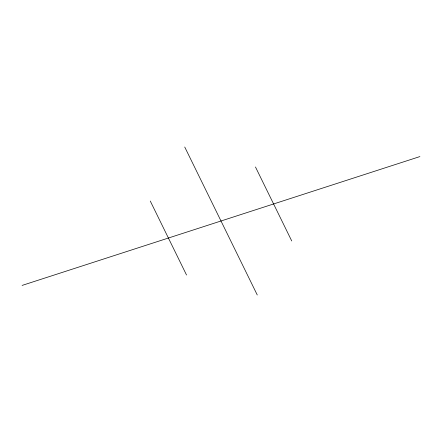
<?xml version="1.0" encoding="UTF-8"?>
<svg xmlns="http://www.w3.org/2000/svg" width="442" height="442" viewBox="0 0 442 442"><rect width="100%" height="100%" fill="white"/><g stroke="black" fill="none" stroke-linecap="round" stroke-linejoin="round"><path stroke-width="0.66" d="M22.1 285.421L419.9 156.578M255.465 166.977L291.731 240.956M184.734 147.02L257.266 294.98M150.269 201.044L186.535 275.023"/></g></svg>
